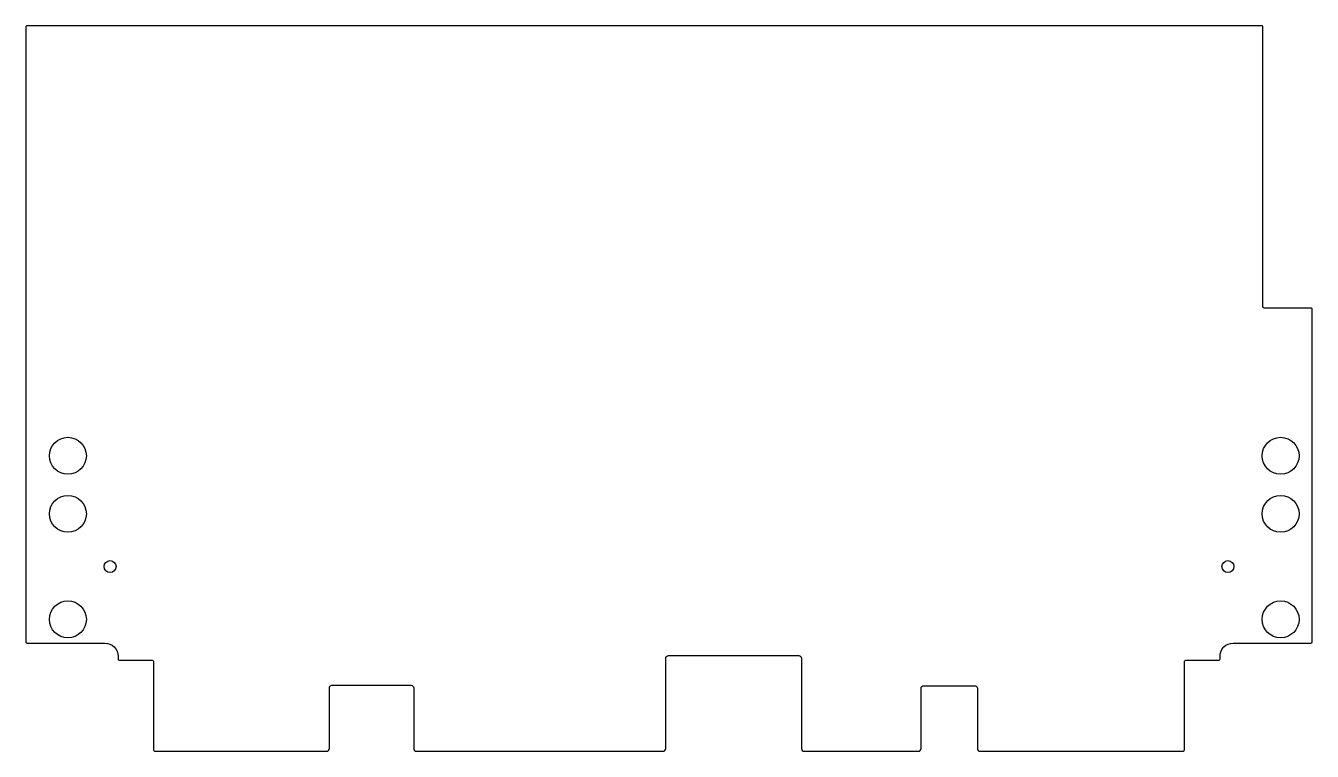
# Model space of a CAD drawing. Header units: millimetres. Extents: x -684 to -196, y -80 to 195.
import ezdxf

# ---------------------------------------------------------------- set-up
doc = ezdxf.new("R2010")
doc.units = ezdxf.units.MM
doc.layers.get('0').update_dxf_attribs({"linetype": 'CONTINUOUS'})

msp = doc.modelspace()

# ---------------------------------------------------------------- linework, layer by layer
msp.add_lwpolyline([(-322.89, -79.13, 0.414214), (-321.89, -80.13), (-244.85, -80.13, 0.414214), (-244.35, -79.63), (-244.35, -46.13, -0.414214), (-243.85, -45.63), (-231.35, -45.63, 0.414214), (-230.85, -45.13), (-230.85, -44.13, -0.414214), (-225.85, -39.13), (-196.35, -39.13, 0.414214), (-195.85, -38.63), (-195.85, 87.37, 0.414214), (-196.35, 87.87), (-214.07, 87.87, -0.414214), (-214.57, 88.37), (-214.57, 194.37, 0.414214), (-215.07, 194.87), (-683.35, 194.87, 0.414214), (-683.85, 194.37), (-683.85, -38.63, 0.414214), (-683.35, -39.13), (-653.85, -39.13, -0.414214), (-648.85, -44.13), (-648.85, -45.13, 0.414214), (-648.35, -45.63), (-635.85, -45.63, -0.414214), (-635.35, -46.13), (-635.35, -79.63, 0.414214), (-634.85, -80.13), (-569.68, -80.13, 0.414214), (-568.68, -79.13), (-568.68, -56.13, -0.414214), (-567.68, -55.13), (-537.68, -55.13, -0.414214), (-536.68, -56.13), (-536.68, -79.13, 0.414214), (-535.68, -80.13), (-442.1, -80.13, 0.414214), (-441.1, -79.13), (-441.1, -44.88, -0.414214), (-440.1, -43.88), (-390.6, -43.88, -0.414214), (-389.6, -44.88), (-389.6, -79.13, 0.414214), (-388.6, -80.13), (-345.23, -80.13, 0.414214), (-344.23, -79.13), (-344.23, -56.27, -0.414214), (-343.23, -55.27), (-323.89, -55.27, -0.414214), (-322.89, -56.27)], format="xyb", close=True)
for centre, radius in [((-667.85, 31.87), 7), ((-207.85, 31.87), 7), ((-667.85, 9.87), 7), ((-207.85, 9.87), 7), ((-651.85, -10.13), 2.25), ((-227.85, -10.13), 2.25), ((-667.85, -30.13), 7), ((-207.85, -30.13), 7)]:
    msp.add_circle(centre, radius)

doc.saveas('drawing.dxf')
